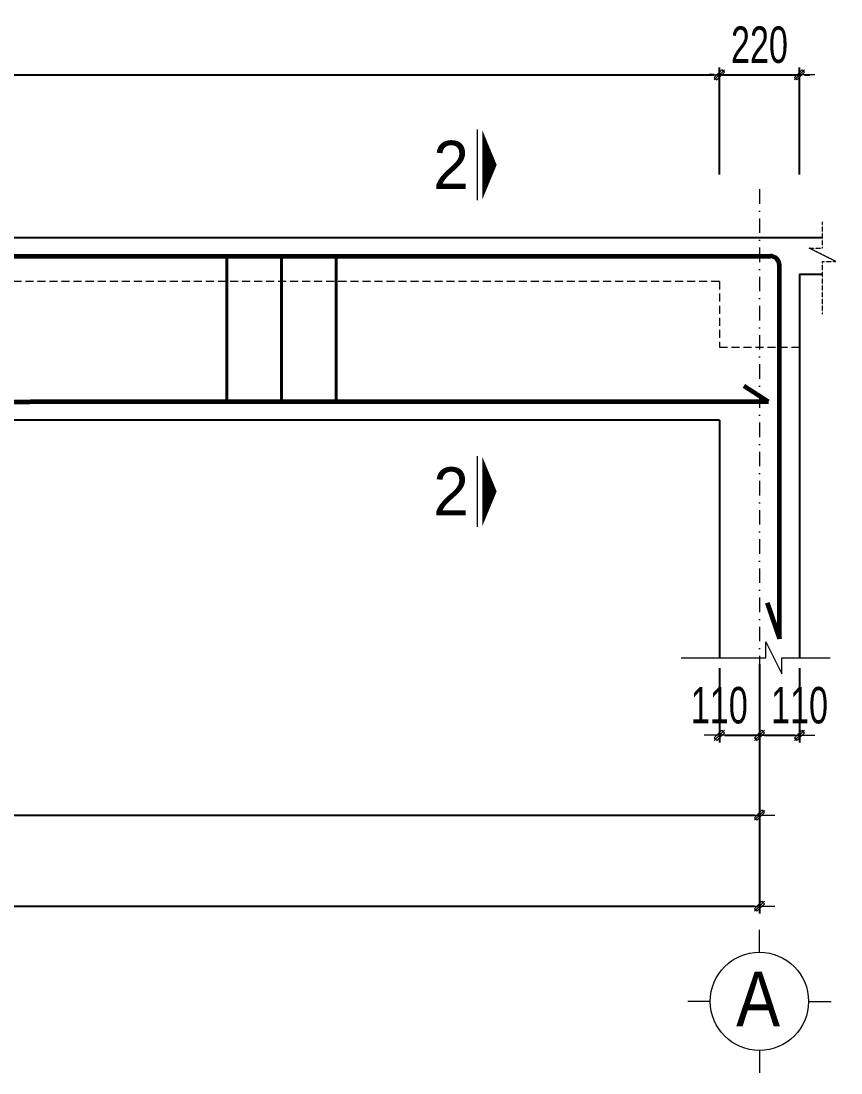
# Model space of a CAD drawing. Header units: millimetres. Extents: x -211129 to 461116, y -574633 to 115.
# Drawn here: x 116350 to 121972, y -549355 to -542138 of the extents above; entities that cross this region are included whole.
import ezdxf
from ezdxf.enums import TextEntityAlignment as Align

# ---------------------------------------------------------------- set-up
doc = ezdxf.new("R2010")
doc.units = ezdxf.units.MM
doc.header["$MEASUREMENT"] = 0
doc.header["$PDMODE"] = 32
doc.linetypes.add('DASHDOT', pattern=[1, 0.5, -0.25, 0, -0.25])
doc.linetypes.add('HIDDEN', pattern=[0.375, 0.25, -0.125])
doc.layers.get('Defpoints').update_dxf_attribs({"color": 1})
for name, color, linetype, lineweight in [('KICHTHUOC', 8, 'Continuous', 18), ('LC Dim', 8, 'Continuous', 18), ('LC ISO', 153, 'Continuous', 13), ('LC Khac', 4, 'Continuous', 9), ('LC MANH DUT', 35, 'HIDDEN', 5), ('LC Net dam2', 6, 'Continuous', 40), ('LC Net dam3', 1, 'Continuous', 60), ('LC Net manh', 133, 'Continuous', 5), ('LC Net thay', 63, 'Continuous', 25), ('LC Net truc', 79, 'DASHDOT', 13), ('LC Text1', 3, 'Continuous', 20), ('MANH', 35, 'HIDDEN', 5)]:
    doc.layers.add(name, color=color, linetype=linetype, lineweight=lineweight)
doc.styles.add('HOATBIF', font='hoatbif.shx', dxfattribs={"width": 0.7})
doc.styles.add('LC 1', font='VHAVANB.TTF')
doc.dimstyles.new('1-100', dxfattribs={"dimscale": 100, "dimtxt": 2.5, "dimasz": 0.35, "dimexe": 0.5, "dimexo": 0, "dimgap": 0.8, "dimtad": 1, "dimdec": 0, "dimzin": 0, "dimdsep": 46, "dimtxsty": 'HOATBIF', "dimblk1": 'DOT', "dimblk2": 'DOT', "dimsah": 1, "dimcen": -1, "dimdle": 1, "dimclrd": 256, "dimclre": 256, "dimclrt": 4, "dimadec": 3, "dimazin": 2, "dimtfac": 0.333333, "dimtdec": 0, "dimtix": 1, "dimtmove": 2, "dimatfit": 3, "dimldrblk": 'DOT', "dimfxl": 1, "dimtvp": 0.833333, "dimtolj": 1, "dimtzin": 0, "dimarcsym": 0})

# ---------------------------------------------------------------- blocks, each defined once
blk = doc.blocks.new('TTRUC')
at = {"layer": 'LC ISO'}
for p, q in [((0, 6.95), (0, 10.13)), ((-6.95, 0), (-10.13, 0)), ((6.95, 0), (10.13, 0)), ((0, -6.95), (0, -10.13))]:
    blk.add_line(p, q, dxfattribs=at)
at = {"layer": 'LC Net manh'}
blk.add_circle((0, 0), 6.95, dxfattribs=at)
blk = doc.blocks.new('DOT')
at = {"layer": 'LC Dim'}
blk.add_line((-3, 0), (3, 0), dxfattribs=at)
at = {"layer": 'LC Dim', "color": 4}
blk.add_line((-1, -1), (1, 1), dxfattribs=at)
blk.add_lwpolyline([(0.5, 1), (-1, -0.5), (-0.5, -1), (1, 0.5)], close=True, dxfattribs=at)
blk = doc.blocks.new('*D1296')
at = {"layer": 'Defpoints', "color": 0, "ltscale": 2, "transparency": 16777216}
for p in [(121138, -546576.8), (121413, -546576.8), (121413, -547038.2)]:
    blk.add_point(p, dxfattribs=at)
at = {"layer": 'LC Dim', "lineweight": -2, "ltscale": 2, "transparency": 16777216}
for p, q in [((121138, -546576.8), (121138, -547088.2)), ((121413, -546576.8), (121413, -547088.2)), ((121173, -547038.2), (121378, -547038.2))]:
    blk.add_line(p, q, dxfattribs=at)
at = {"layer": 'LC Dim', "lineweight": -2, "ltscale": 2, "transparency": 16777216, "xscale": 35, "yscale": 35, "zscale": 35, "rotation": 180}
blk.add_blockref('DOT', (121138, -547038.2), dxfattribs=at)
at = {"layer": 'LC Dim', "lineweight": -2, "ltscale": 2, "transparency": 16777216, "xscale": 35, "yscale": 35, "zscale": 35}
blk.add_blockref('DOT', (121413, -547038.2), dxfattribs=at)
at = {"layer": 'LC Dim', "color": 4, "ltscale": 2, "transparency": 16777216, "insert": (121138, -546833.2), "char_height": 250, "attachment_point": 5, "style": 'HOATBIF'}
blk.add_mtext('\\A1;110', dxfattribs=at)
blk = doc.blocks.new('_Dot')
at = {"color": 0, "linetype": 'ByBlock', "lineweight": -2}
blk.add_line((-0.5, 0), (-1, 0), dxfattribs=at)
at = {"color": 0, "linetype": 'ByBlock', "const_width": 0.5}
blk.add_lwpolyline([(-0.25, 0, 1), (0.25, 0, 1)], format="xyb", close=True, dxfattribs=at)
blk = doc.blocks.new('*D1297')
at = {"layer": 'Defpoints', "color": 0, "ltscale": 2, "transparency": 16777216}
for p in [(121413, -546576.8), (121688, -546576.8), (121688, -547038.2)]:
    blk.add_point(p, dxfattribs=at)
at = {"layer": 'LC Dim', "lineweight": -2, "ltscale": 2, "transparency": 16777216}
for p, q in [((121413, -546576.8), (121413, -547088.2)), ((121688, -546576.8), (121688, -547088.2)), ((121448, -547038.2), (121653, -547038.2))]:
    blk.add_line(p, q, dxfattribs=at)
at = {"layer": 'LC Dim', "lineweight": -2, "ltscale": 2, "transparency": 16777216, "xscale": 35, "yscale": 35, "zscale": 35, "rotation": 180}
blk.add_blockref('DOT', (121413, -547038.2), dxfattribs=at)
at = {"layer": 'LC Dim', "lineweight": -2, "ltscale": 2, "transparency": 16777216, "xscale": 35, "yscale": 35, "zscale": 35}
blk.add_blockref('DOT', (121688, -547038.2), dxfattribs=at)
at = {"layer": 'LC Dim', "color": 4, "ltscale": 2, "transparency": 16777216, "insert": (121688, -546833.2), "char_height": 250, "attachment_point": 5, "style": 'HOATBIF'}
blk.add_mtext('\\A1;110', dxfattribs=at)
blk = doc.blocks.new('*D1300')
at = {"layer": 'Defpoints', "color": 0, "ltscale": 2, "transparency": 16777216}
for p in [(106413, -546549.3), (121413, -546549.3), (121413, -547585.6)]:
    blk.add_point(p, dxfattribs=at)
at = {"layer": 'LC Dim', "lineweight": -2, "ltscale": 2, "transparency": 16777216}
for p, q in [((106413, -546549.3), (106413, -547635.6)), ((121413, -546549.3), (121413, -547635.6)), ((106448, -547585.6), (121378, -547585.6))]:
    blk.add_line(p, q, dxfattribs=at)
at = {"layer": 'LC Dim', "lineweight": -2, "ltscale": 2, "transparency": 16777216, "xscale": 35, "yscale": 35, "zscale": 35, "rotation": 180}
blk.add_blockref('DOT', (106413, -547585.6), dxfattribs=at)
at = {"layer": 'LC Dim', "lineweight": -2, "ltscale": 2, "transparency": 16777216, "xscale": 35, "yscale": 35, "zscale": 35}
blk.add_blockref('DOT', (121413, -547585.6), dxfattribs=at)
at = {"layer": 'LC Dim', "color": 4, "ltscale": 2, "transparency": 16777216, "insert": (113913, -547380.6), "char_height": 250, "attachment_point": 5, "style": 'HOATBIF'}
blk.add_mtext('\\A1;6000', dxfattribs=at)
blk = doc.blocks.new('*D1301')
at = {"layer": 'Defpoints', "color": 0, "ltscale": 2, "transparency": 16777216}
for p in [(106413, -546549.3), (121413, -546549.3), (121413, -548210.6)]:
    blk.add_point(p, dxfattribs=at)
at = {"layer": 'LC Dim', "lineweight": -2, "ltscale": 2, "transparency": 16777216}
for p, q in [((106413, -546549.3), (106413, -548260.6)), ((121413, -546549.3), (121413, -548260.6)), ((106448, -548210.6), (121378, -548210.6))]:
    blk.add_line(p, q, dxfattribs=at)
at = {"layer": 'LC Dim', "lineweight": -2, "ltscale": 2, "transparency": 16777216, "xscale": 35, "yscale": 35, "zscale": 35, "rotation": 180}
blk.add_blockref('DOT', (106413, -548210.6), dxfattribs=at)
at = {"layer": 'LC Dim', "lineweight": -2, "ltscale": 2, "transparency": 16777216, "xscale": 35, "yscale": 35, "zscale": 35}
blk.add_blockref('DOT', (121413, -548210.6), dxfattribs=at)
at = {"layer": 'LC Dim', "color": 4, "ltscale": 2, "transparency": 16777216, "insert": (113913, -548005.6), "char_height": 250, "attachment_point": 5, "style": 'HOATBIF'}
blk.add_mtext('\\A1;6000', dxfattribs=at)
blk = doc.blocks.new('*D1308')
at = {"layer": 'Defpoints', "color": 0, "ltscale": 2, "transparency": 16777216}
for p in [(121138, -542506.8), (106688, -543191.1), (121138, -543191.1)]:
    blk.add_point(p, dxfattribs=at)
at = {"layer": 'LC Dim', "lineweight": -2, "ltscale": 2, "transparency": 16777216}
for p, q in [((106688, -543191.1), (106688, -542456.8)), ((121138, -543191.1), (121138, -542456.8)), ((106723, -542506.8), (121103, -542506.8))]:
    blk.add_line(p, q, dxfattribs=at)
at = {"layer": 'LC Dim', "lineweight": -2, "ltscale": 2, "transparency": 16777216, "xscale": 35, "yscale": 35, "zscale": 35, "rotation": 180}
blk.add_blockref('DOT', (106688, -542506.8), dxfattribs=at)
at = {"layer": 'LC Dim', "lineweight": -2, "ltscale": 2, "transparency": 16777216, "xscale": 35, "yscale": 35, "zscale": 35}
blk.add_blockref('DOT', (121138, -542506.8), dxfattribs=at)
at = {"layer": 'LC Dim', "color": 4, "ltscale": 2, "transparency": 16777216, "insert": (113913, -542301.8), "char_height": 250, "attachment_point": 5, "style": 'HOATBIF'}
blk.add_mtext('\\A1;5780', dxfattribs=at)
blk = doc.blocks.new('*D1309')
at = {"layer": 'Defpoints', "color": 0, "ltscale": 2, "transparency": 16777216}
for p in [(121688, -542506.8), (121138, -543191.1), (121688, -543191.1)]:
    blk.add_point(p, dxfattribs=at)
at = {"layer": 'LC Dim', "lineweight": -2, "ltscale": 2, "transparency": 16777216}
for p, q in [((121138, -543191.1), (121138, -542456.8)), ((121688, -543191.1), (121688, -542456.8)), ((121103, -542506.8), (121068, -542506.8)), ((121138, -542506.8), (121688, -542506.8)), ((121723, -542506.8), (121758, -542506.8))]:
    blk.add_line(p, q, dxfattribs=at)
at = {"layer": 'LC Dim', "lineweight": -2, "ltscale": 2, "transparency": 16777216, "xscale": 35, "yscale": 35, "zscale": 35}
blk.add_blockref('DOT', (121138, -542506.8), dxfattribs=at)
at = {"layer": 'LC Dim', "lineweight": -2, "ltscale": 2, "transparency": 16777216, "xscale": 35, "yscale": 35, "zscale": 35, "rotation": 180}
blk.add_blockref('DOT', (121688, -542506.8), dxfattribs=at)
at = {"layer": 'LC Dim', "color": 4, "ltscale": 2, "transparency": 16777216, "insert": (121413, -542301.8), "char_height": 250, "attachment_point": 5, "style": 'HOATBIF'}
blk.add_mtext('\\A1;220', dxfattribs=at)

msp = doc.modelspace()

# ---------------------------------------------------------------- linework, layer by layer
at = {"layer": 'LC Dim', "ltscale": 2}
msp.add_lwpolyline([(120875.7, -546507.1), (121457.3, -546507.1), (121457.3, -546397.1), (121567.3, -546617.1), (121567.3, -546507.1), (121898.9, -546507.1)], dxfattribs=at)
at = {"layer": 'LC Khac', "color": 1, "ltscale": 2}
for p, q in [((119477.2, -542881.9), (119477.2, -543367.4)), ((119477.2, -545122.1), (119477.2, -545607.6))]:
    msp.add_line(p, q, dxfattribs=at)
for points in [[(119611.2, -543124.6, 0, 471.4, 0), (119513.8, -543124.6, 275, 275, 0)], [(119611.2, -545364.9, 0, 471.4, 0), (119513.8, -545364.9, 275, 275, 0)]]:
    msp.add_lwpolyline(points, format="xyseb", dxfattribs=at)
at = {"layer": 'LC MANH DUT', "ltscale": 220}
for p, q in [((121138, -543925.5), (106688, -543925.5)), ((121138, -543925.5), (121138, -544375.5)), ((121138, -544375.5), (121688, -544375.5))]:
    msp.add_line(p, q, dxfattribs=at)
at = {"layer": 'LC Net dam2'}
for p, q in [((117760.3, -543750.5), (117760.3, -544750.5)), ((118135.3, -543750.5), (118135.3, -544750.5)), ((118510.3, -543750.5), (118510.3, -544750.5))]:
    msp.add_line(p, q, dxfattribs=at)
at = {"layer": 'LC Net dam3'}
for p, q in [((106338, -543750.5), (116788, -543750.5)), ((116788, -543750.5), (121488, -543750.5)), ((121550.5, -546375.5), (121550.5, -543813)), ((106372.3, -544750.5), (116413, -544750.5)), ((121474.4, -544750.5), (116413, -544750.5)), ((121466.2, -546129.4), (121550.5, -546375.5))]:
    msp.add_line(p, q, dxfattribs=at)
at = {"layer": 'LC Net dam3', "ltscale": 2}
msp.add_line((121474.4, -544750.5), (121307.9, -544642.5), dxfattribs=at)
at = {"layer": 'LC Net dam3'}
msp.add_arc((121488, -543813), 62.5, 359.99592, 90, dxfattribs=at)
at = {"layer": 'LC Net thay', "ltscale": 200}
for p, q in [((121844.7, -543625.5, -0.3), (105836.1, -543625.5)), ((121688, -543875.5), (121688, -546507.1)), ((121688, -543875.5, -27.7), (121844.7, -543875.5, -59.2)), ((121138, -544875.5), (106688, -544875.5)), ((121138, -544875.5), (121138, -546507.1))]:
    msp.add_line(p, q, dxfattribs=at)
at = {"layer": 'LC Net truc', "ltscale": 200}
msp.add_line((121413, -543291.3), (121413, -548191.8), dxfattribs=at)
at = {"layer": 'MANH', "ltscale": 2, "elevation": -47.3}
msp.add_lwpolyline([(121844.7, -544148), (121844.7, -543786.4), (121935, -543786.4), (121754.3, -543696), (121844.7, -543696), (121844.7, -543515.2)], dxfattribs=at)

# ---------------------------------------------------------------- block references
at = {"layer": 'KICHTHUOC', "xscale": 48.4759066690458, "yscale": 48.4759066690458, "zscale": 48.4759066690458}
msp.add_blockref('TTRUC', (121413, -548863.4), dxfattribs=at)

# ---------------------------------------------------------------- texts
at = {"ltscale": 2, "style": 'LC 1'}
for p in [(119298.7, -543124.6), (119298.7, -545364.9)]:
    msp.add_attdef('2', text='A', height=330, dxfattribs=at).set_placement(p, align=Align.MIDDLE_CENTER)
at = {"layer": 'LC Text1', "ltscale": 0.2, "style": 'LC 1', "width": 0.9}
msp.add_text('a', height=375, dxfattribs=at).set_placement((121403.9, -549146), align=Align.BOTTOM_CENTER)

# ---------------------------------------------------------------- dimensions: what is measured, and where the dimension line sits
at = {"layer": 'LC Dim', "ltscale": 2}
for base, p1, p2, picture, middle in [((121138, -542506.8), (106688, -543191.1), (121138, -543191.1), '*D1308', (113913, -542301.8)), ((121688, -542506.8), (121138, -543191.1), (121688, -543191.1), '*D1309', (121413, -542301.8)), ((121413, -547585.6), (106413, -546549.3), (121413, -546549.3), '*D1300', (113913, -547380.6)), ((121413, -548210.6), (106413, -546549.3), (121413, -546549.3), '*D1301', (113913, -548005.6))]:
    dim = msp.add_linear_dim(base=base, p1=p1, p2=p2, dimstyle='1-100', override={"dimlfac": 0.4}, dxfattribs=at)
    dim.commit()
    dim.dimension.update_dxf_attribs({"geometry": picture, "text_midpoint": middle})
for base, p1, p2, picture, middle in [((121413, -547038.2), (121138, -546576.8), (121413, -546576.8), '*D1296', (121138, -546833.2)), ((121688, -547038.2), (121413, -546576.8), (121688, -546576.8), '*D1297', (121688, -546833.2))]:
    dim = msp.add_linear_dim(base=base, p1=p1, p2=p2, dimstyle='1-100', override={"dimlfac": 0.4}, dxfattribs=at)
    dim.commit()
    dim.dimension.update_dxf_attribs({"geometry": picture, "text_midpoint": middle, "dimtype": 160})

doc.saveas('drawing.dxf')
